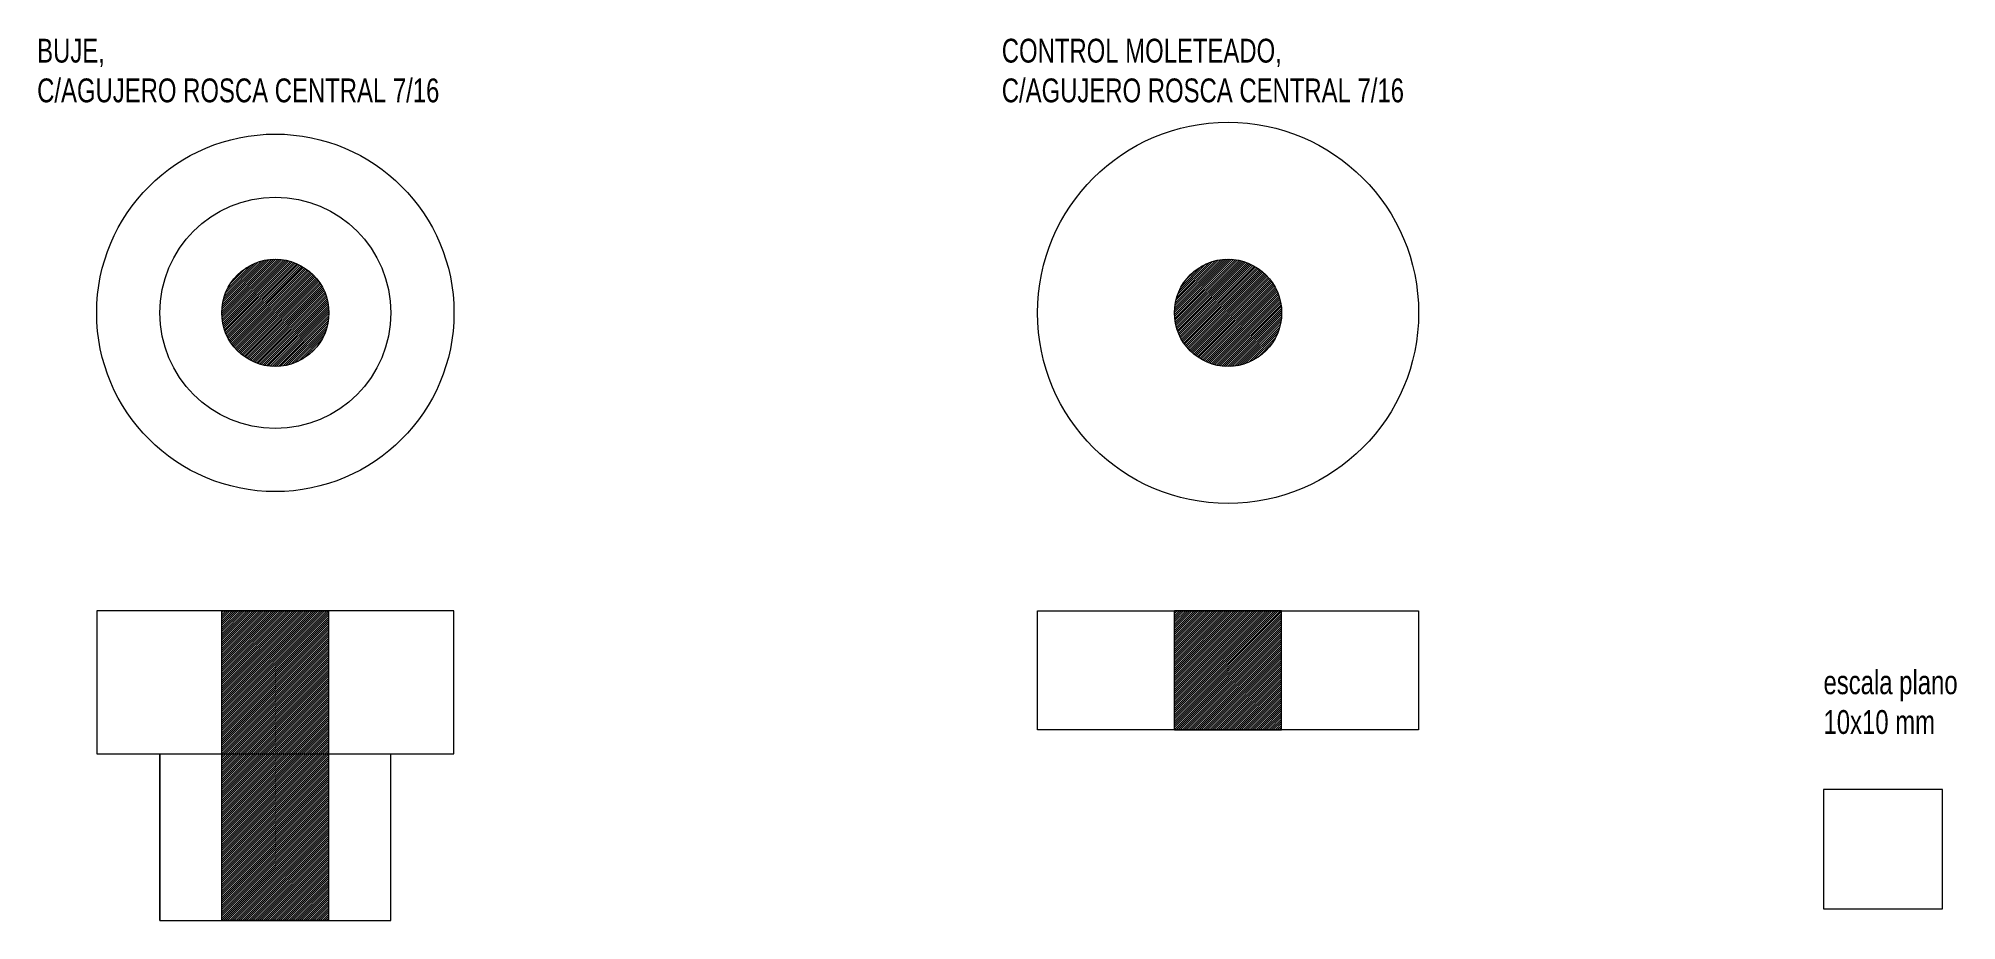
# Model space of a CAD drawing. Extents: x -20 to 141, y -1 to 73.
import ezdxf

# ---------------------------------------------------------------- set-up
doc = ezdxf.new("R2010")
doc.units = 0
for name, color, linetype, lineweight in [('base', 7, 'CONTINUOUS', 0), ('escala', 7, 'CONTINUOUS', 0), ('lateral', 7, 'CONTINUOUS', 0), ('medidas', 5, 'CONTINUOUS', 0), ('roscas', 4, 'CONTINUOUS', 0)]:
    doc.layers.add(name, color=color, linetype=linetype, lineweight=lineweight)
doc.styles.get("Standard").update_dxf_attribs({"font": 'txt', "width": 0.75})
pattern_1 = [(45, (0, 0), (-0.08838835, 0.08838835), [])]

msp = doc.modelspace()

# ---------------------------------------------------------------- hatches: boundary and pattern name
at = {"layer": 'roscas'}
h = msp.add_hatch(dxfattribs=at)
h.set_pattern_fill('ANSI31', color=256, style=0)
h.set_pattern_definition(pattern_1)
edge = h.paths.add_edge_path()
edge.add_arc((0, 50), 4.5, 0, 360)
edge.add_arc((80, 50), 4.5, 0, 360)
h = msp.add_hatch(dxfattribs=at)
h.set_pattern_fill('ANSI31', color=256, style=0)
h.set_pattern_definition(pattern_1)
edge = h.paths.add_edge_path()
edge.add_line((-4.5, -1), (-4.5, 25))
edge.add_line((-4.5, 25), (4.5, 25))
edge.add_line((4.5, 25), (4.5, -1))
edge.add_line((4.5, -1), (-4.5, -1))
edge.add_line((75.5, 15), (75.5, 25))
edge.add_line((75.5, 25), (84.5, 25))
edge.add_line((84.5, 25), (84.5, 15))
edge.add_line((84.5, 15), (75.5, 15))

# ---------------------------------------------------------------- linework, layer by layer
at = {"layer": 'base'}
for p, q in [((64, 25), (96, 25)), ((64, 15), (64, 25)), ((96, 25), (96, 15)), ((96, 15), (64, 15))]:
    msp.add_line(p, q, dxfattribs=at)
for centre, radius in [((0, 50), 15), ((80, 50), 16), ((0, 50), 9.7)]:
    msp.add_circle(centre, radius, dxfattribs=at)
at = {"layer": 'escala'}
for p, q in [((140, 10), (130, 10)), ((130, 10), (130, 0)), ((140, 0), (140, 10)), ((130, 0), (140, 0))]:
    msp.add_line(p, q, dxfattribs=at)
at = {"layer": 'lateral'}
for p, q in [((15, 25), (-15, 25)), ((-15, 25), (-15, 25)), ((-15, 25), (-15, 13)), ((15, 13), (15, 25)), ((-15, 13), (15, 13)), ((-9.7, -1), (-9.7, 13)), ((-9.7, 13), (-9.7, -1)), ((9.7, -1), (9.7, 13)), ((-9.7, -1), (9.7, -1))]:
    msp.add_line(p, q, dxfattribs=at)
at = {"layer": 'roscas'}
for p, q in [((-4.5, -1), (-4.5, 25)), ((-4.5, 25), (4.5, 25)), ((4.5, -1), (4.5, 25)), ((75.5, 15), (75.5, 25)), ((84.5, 25), (75.5, 25)), ((84.5, 15), (84.5, 25)), ((75.5, 15), (84.5, 15)), ((4.5, -1), (-4.5, -1))]:
    msp.add_line(p, q, dxfattribs=at)
for centre in [(0, 50), (80, 50)]:
    msp.add_circle(centre, 4.5, dxfattribs=at)

# ---------------------------------------------------------------- texts
at = {"layer": 'escala', "insert": (130, 20), "char_height": 2, "width": 100, "attachment_point": 1}
msp.add_mtext('escala plano\\P10x10 mm', dxfattribs=at)
at = {"layer": 'medidas', "char_height": 2, "width": 100, "attachment_point": 1}
for s, insert in [('BUJE,\\~\\PC/AGUJERO\\~ROSCA\\~CENTRAL\\~7/16', (-20, 73)), ('CONTROL\\~MOLETEADO,\\~\\PC/AGUJERO\\~ROSCA\\~CENTRAL\\~7/16', (61, 73))]:
    msp.add_mtext(s, dxfattribs=dict(at, insert=insert))

doc.saveas('drawing.dxf')
